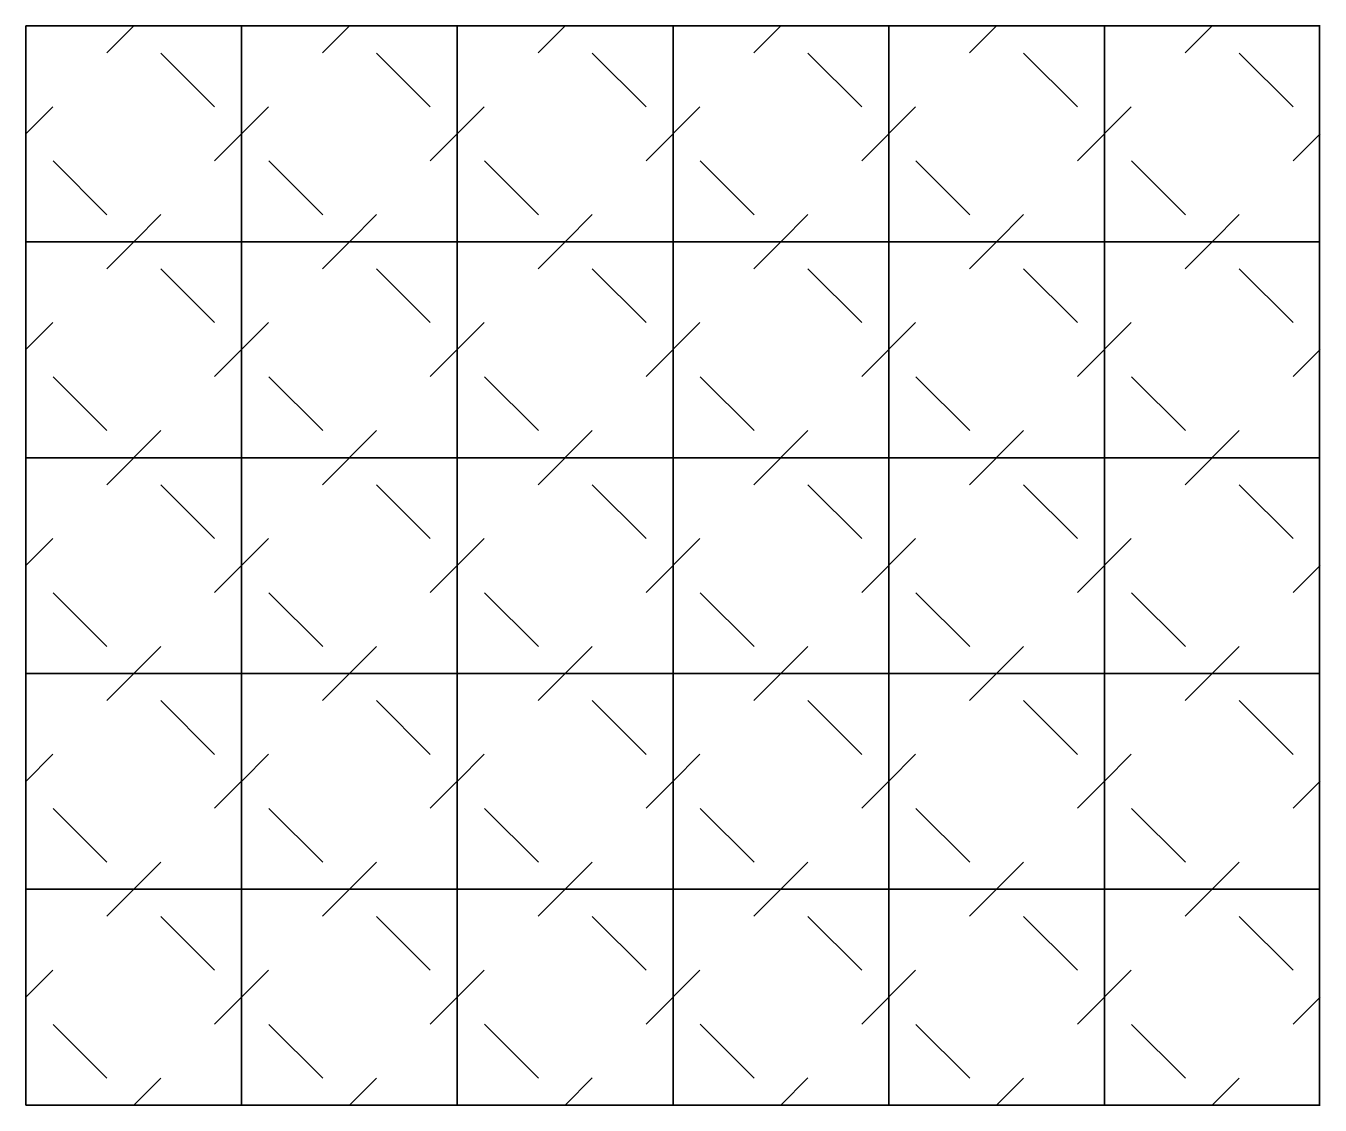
# Model space of a CAD drawing. Header units: inches. Extents: x -1 to 479, y -400 to 0.
import ezdxf

# ---------------------------------------------------------------- set-up
doc = ezdxf.new("R2010")
doc.units = ezdxf.units.IN
doc.header["$MEASUREMENT"] = 0
doc.layers.add('Rects', color=7, linetype='Continuous')

# ---------------------------------------------------------------- blocks, each defined once
blk = doc.blocks.new('block 2')
at = {"layer": 'Rects', "color": 250, "lineweight": 35, "true_color": 0x231815}
for points in [[(-0.5, -80.4), (-0.5, -0.4), (79.5, -0.4)], [(29.49, -10.42), (39.5, -0.4)], [(49.49, -10.46), (69.47, -30.4)], [(-0.51, -40.4), (9.5, -30.38)], [(69.47, -50.4), (79.49, -40.38)], [(9.57, -50.47), (29.56, -70.41)], [(39.47, -80.38), (49.49, -70.36)]]:
    blk.add_lwpolyline(points, dxfattribs=at)
blk = doc.blocks.new('block 3')
at = {"layer": 'Rects', "color": 250, "lineweight": 35, "true_color": 0x231815}
for points in [[(-0.5, -160.39), (-0.5, -80.39), (79.5, -80.39)], [(29.49, -90.41), (39.5, -80.39)], [(49.49, -90.44), (69.47, -110.38)], [(-0.51, -120.39), (9.5, -110.37)], [(69.47, -130.38), (79.49, -120.36)], [(9.57, -130.45), (29.56, -150.39)], [(39.47, -160.36), (49.49, -150.34)]]:
    blk.add_lwpolyline(points, dxfattribs=at)
blk = doc.blocks.new('block 4')
at = {"layer": 'Rects', "color": 250, "lineweight": 35, "true_color": 0x231815}
for points in [[(-0.5, -240.45), (-0.5, -160.45), (79.5, -160.45)], [(29.49, -170.47), (39.5, -160.45)], [(49.49, -170.51), (69.47, -190.44)], [(-0.51, -200.45), (9.5, -190.43)], [(69.47, -210.44), (79.49, -200.43)], [(9.57, -210.52), (29.56, -230.45)], [(39.47, -240.43), (49.49, -230.41)]]:
    blk.add_lwpolyline(points, dxfattribs=at)
blk = doc.blocks.new('block 5')
at = {"layer": 'Rects', "color": 250, "lineweight": 35, "true_color": 0x231815}
for points in [[(-0.5, -320.4), (-0.5, -240.4), (79.5, -240.4)], [(29.49, -250.42), (39.5, -240.4)], [(49.49, -250.46), (69.47, -270.39)], [(-0.51, -280.4), (9.5, -270.38)], [(69.47, -290.39), (79.49, -280.38)], [(9.57, -290.47), (29.56, -310.4)], [(39.47, -320.38), (49.49, -310.36)]]:
    blk.add_lwpolyline(points, dxfattribs=at)
blk = doc.blocks.new('block 6')
at = {"layer": 'Rects', "color": 250, "lineweight": 35, "true_color": 0x231815}
for points in [[(79.5, -400.4), (-0.5, -400.4), (-0.5, -320.4), (79.5, -320.4)], [(29.49, -330.42), (39.5, -320.4)], [(49.49, -330.46), (69.47, -350.39)], [(-0.51, -360.4), (9.5, -350.38)], [(69.47, -370.39), (79.49, -360.38)], [(9.57, -370.47), (29.56, -390.4)], [(39.47, -400.38), (49.49, -390.36)]]:
    blk.add_lwpolyline(points, dxfattribs=at)
blk = doc.blocks.new('block 7')
at = {"layer": 'Rects', "color": 250, "lineweight": 35, "true_color": 0x231815}
for points in [[(79.48, -80.4), (79.48, -0.4), (159.48, -0.4)], [(109.46, -10.42), (119.48, -0.4)], [(129.46, -10.46), (149.45, -30.4)], [(79.46, -40.4), (89.48, -30.38)], [(149.44, -50.4), (159.46, -40.38)], [(89.55, -50.47), (109.54, -70.41)], [(119.44, -80.38), (129.46, -70.36)]]:
    blk.add_lwpolyline(points, dxfattribs=at)
blk = doc.blocks.new('block 8')
at = {"layer": 'Rects', "color": 250, "lineweight": 35, "true_color": 0x231815}
for points in [[(79.48, -160.39), (79.48, -80.39), (159.48, -80.39)], [(109.46, -90.41), (119.48, -80.39)], [(129.46, -90.44), (149.45, -110.38)], [(79.46, -120.39), (89.48, -110.37)], [(149.44, -130.38), (159.46, -120.36)], [(89.55, -130.45), (109.54, -150.39)], [(119.44, -160.36), (129.46, -150.34)]]:
    blk.add_lwpolyline(points, dxfattribs=at)
blk = doc.blocks.new('block 9')
at = {"layer": 'Rects', "color": 250, "lineweight": 35, "true_color": 0x231815}
for points in [[(79.48, -240.45), (79.48, -160.45), (159.48, -160.45)], [(109.46, -170.47), (119.48, -160.45)], [(129.46, -170.51), (149.45, -190.44)], [(79.46, -200.45), (89.48, -190.43)], [(149.44, -210.44), (159.46, -200.43)], [(89.55, -210.52), (109.54, -230.45)], [(119.44, -240.43), (129.46, -230.41)]]:
    blk.add_lwpolyline(points, dxfattribs=at)
blk = doc.blocks.new('block 10')
at = {"layer": 'Rects', "color": 250, "lineweight": 35, "true_color": 0x231815}
for points in [[(79.48, -320.4), (79.48, -240.4), (159.48, -240.4)], [(109.46, -250.42), (119.48, -240.4)], [(129.46, -250.46), (149.45, -270.39)], [(79.46, -280.4), (89.48, -270.38)], [(149.44, -290.39), (159.46, -280.38)], [(89.55, -290.47), (109.54, -310.4)], [(119.44, -320.38), (129.46, -310.36)]]:
    blk.add_lwpolyline(points, dxfattribs=at)
blk = doc.blocks.new('block 11')
at = {"layer": 'Rects', "color": 250, "lineweight": 35, "true_color": 0x231815}
for points in [[(159.48, -400.4), (79.48, -400.4), (79.48, -320.4), (159.48, -320.4)], [(109.46, -330.42), (119.48, -320.4)], [(129.46, -330.46), (149.45, -350.39)], [(79.46, -360.4), (89.48, -350.38)], [(149.44, -370.39), (159.46, -360.38)], [(89.55, -370.47), (109.54, -390.4)], [(119.44, -400.38), (129.46, -390.36)]]:
    blk.add_lwpolyline(points, dxfattribs=at)
blk = doc.blocks.new('block 12')
at = {"layer": 'Rects', "color": 250, "lineweight": 35, "true_color": 0x231815}
for points in [[(159.46, -80.4), (159.46, -0.4), (239.46, -0.4)], [(189.44, -10.42), (199.46, -0.4)], [(209.44, -10.46), (229.43, -30.39)], [(159.44, -40.4), (169.46, -30.38)], [(229.43, -50.39), (239.45, -40.38)], [(169.53, -50.47), (189.52, -70.4)], [(199.43, -80.38), (209.45, -70.36)]]:
    blk.add_lwpolyline(points, dxfattribs=at)
blk = doc.blocks.new('block 13')
at = {"layer": 'Rects', "color": 250, "lineweight": 35, "true_color": 0x231815}
for points in [[(159.46, -160.38), (159.46, -80.38), (239.46, -80.38)], [(189.44, -90.4), (199.46, -80.38)], [(209.44, -90.44), (229.43, -110.38)], [(159.44, -120.38), (169.46, -110.36)], [(229.43, -130.38), (239.45, -120.36)], [(169.53, -130.45), (189.52, -150.39)], [(199.43, -160.36), (209.45, -150.34)]]:
    blk.add_lwpolyline(points, dxfattribs=at)
blk = doc.blocks.new('block 14')
at = {"layer": 'Rects', "color": 250, "lineweight": 35, "true_color": 0x231815}
for points in [[(159.46, -240.45), (159.46, -160.45), (239.46, -160.45)], [(189.44, -170.47), (199.46, -160.45)], [(209.44, -170.5), (229.43, -190.44)], [(159.44, -200.45), (169.46, -190.43)], [(229.43, -210.44), (239.45, -200.42)], [(169.53, -210.51), (189.52, -230.45)], [(199.43, -240.42), (209.45, -230.4)]]:
    blk.add_lwpolyline(points, dxfattribs=at)
blk = doc.blocks.new('block 15')
at = {"layer": 'Rects', "color": 250, "lineweight": 35, "true_color": 0x231815}
for points in [[(159.46, -320.4), (159.46, -240.4), (239.46, -240.4)], [(189.44, -250.42), (199.46, -240.4)], [(209.44, -250.45), (229.43, -270.39)], [(159.44, -280.4), (169.46, -270.38)], [(229.43, -290.39), (239.45, -280.37)], [(169.53, -290.46), (189.52, -310.4)], [(199.43, -320.37), (209.45, -310.35)]]:
    blk.add_lwpolyline(points, dxfattribs=at)
blk = doc.blocks.new('block 16')
at = {"layer": 'Rects', "color": 250, "lineweight": 35, "true_color": 0x231815}
for points in [[(239.46, -400.4), (159.46, -400.4), (159.46, -320.4), (239.46, -320.4)], [(189.44, -330.42), (199.46, -320.4)], [(209.44, -330.45), (229.43, -350.39)], [(159.44, -360.4), (169.46, -350.38)], [(229.43, -370.39), (239.45, -360.37)], [(169.53, -370.46), (189.52, -390.4)], [(199.43, -400.37), (209.45, -390.35)]]:
    blk.add_lwpolyline(points, dxfattribs=at)
blk = doc.blocks.new('block 17')
at = {"layer": 'Rects', "color": 250, "lineweight": 35, "true_color": 0x231815}
for points in [[(239.44, -80.4), (239.44, -0.4), (319.44, -0.4)], [(269.42, -10.42), (279.44, -0.4)], [(289.42, -10.46), (309.4, -30.39)], [(239.42, -40.4), (249.44, -30.38)], [(309.4, -50.39), (319.42, -40.38)], [(249.51, -50.47), (269.49, -70.4)], [(279.4, -80.38), (289.42, -70.36)]]:
    blk.add_lwpolyline(points, dxfattribs=at)
blk = doc.blocks.new('block 18')
at = {"layer": 'Rects', "color": 250, "lineweight": 35, "true_color": 0x231815}
for points in [[(239.44, -160.38), (239.44, -80.38), (319.44, -80.38)], [(269.42, -90.4), (279.44, -80.38)], [(289.42, -90.44), (309.4, -110.38)], [(239.42, -120.38), (249.44, -110.36)], [(309.4, -130.38), (319.42, -120.36)], [(249.51, -130.45), (269.49, -150.39)], [(279.4, -160.36), (289.42, -150.34)]]:
    blk.add_lwpolyline(points, dxfattribs=at)
blk = doc.blocks.new('block 19')
at = {"layer": 'Rects', "color": 250, "lineweight": 35, "true_color": 0x231815}
for points in [[(239.44, -240.45), (239.44, -160.45), (319.44, -160.45)], [(269.42, -170.47), (279.44, -160.45)], [(289.42, -170.5), (309.4, -190.44)], [(239.42, -200.45), (249.44, -190.43)], [(309.4, -210.44), (319.42, -200.42)], [(249.51, -210.51), (269.49, -230.45)], [(279.4, -240.42), (289.42, -230.4)]]:
    blk.add_lwpolyline(points, dxfattribs=at)
blk = doc.blocks.new('block 20')
at = {"layer": 'Rects', "color": 250, "lineweight": 35, "true_color": 0x231815}
for points in [[(239.44, -320.4), (239.44, -240.4), (319.44, -240.4)], [(269.42, -250.42), (279.44, -240.4)], [(289.42, -250.45), (309.4, -270.39)], [(239.42, -280.4), (249.44, -270.38)], [(309.4, -290.39), (319.42, -280.37)], [(249.51, -290.46), (269.49, -310.4)], [(279.4, -320.37), (289.42, -310.35)]]:
    blk.add_lwpolyline(points, dxfattribs=at)
blk = doc.blocks.new('block 21')
at = {"layer": 'Rects', "color": 250, "lineweight": 35, "true_color": 0x231815}
for points in [[(319.44, -400.4), (239.44, -400.4), (239.44, -320.4), (319.44, -320.4)], [(269.42, -330.42), (279.44, -320.4)], [(289.42, -330.45), (309.4, -350.39)], [(239.42, -360.4), (249.44, -350.38)], [(309.4, -370.39), (319.42, -360.37)], [(249.51, -370.46), (269.49, -390.4)], [(279.4, -400.37), (289.42, -390.35)]]:
    blk.add_lwpolyline(points, dxfattribs=at)
blk = doc.blocks.new('block 22')
at = {"layer": 'Rects', "color": 250, "lineweight": 35, "true_color": 0x231815}
for points in [[(319.41, -80.4), (319.41, -0.4), (399.41, -0.4)], [(349.39, -10.42), (359.41, -0.4)], [(369.39, -10.46), (389.38, -30.4)], [(319.39, -40.4), (329.41, -30.38)], [(389.38, -50.4), (399.4, -40.38)], [(329.48, -50.47), (349.47, -70.41)], [(359.38, -80.38), (369.4, -70.36)]]:
    blk.add_lwpolyline(points, dxfattribs=at)
blk = doc.blocks.new('block 23')
at = {"layer": 'Rects', "color": 250, "lineweight": 35, "true_color": 0x231815}
for points in [[(319.41, -160.39), (319.41, -80.39), (399.41, -80.39)], [(349.39, -90.4), (359.41, -80.39)], [(369.39, -90.44), (389.38, -110.38)], [(319.39, -120.39), (329.41, -110.37)], [(389.38, -130.38), (399.4, -120.36)], [(329.48, -130.45), (349.47, -150.39)], [(359.38, -160.36), (369.4, -150.34)]]:
    blk.add_lwpolyline(points, dxfattribs=at)
blk = doc.blocks.new('block 24')
at = {"layer": 'Rects', "color": 250, "lineweight": 35, "true_color": 0x231815}
for points in [[(319.41, -240.45), (319.41, -160.45), (399.41, -160.45)], [(349.39, -170.47), (359.41, -160.45)], [(369.39, -170.51), (389.38, -190.44)], [(319.39, -200.45), (329.41, -190.43)], [(389.38, -210.44), (399.4, -200.42)], [(329.48, -210.52), (349.47, -230.45)], [(359.38, -240.42), (369.4, -230.41)]]:
    blk.add_lwpolyline(points, dxfattribs=at)
blk = doc.blocks.new('block 25')
at = {"layer": 'Rects', "color": 250, "lineweight": 35, "true_color": 0x231815}
for points in [[(319.41, -320.4), (319.41, -240.4), (399.41, -240.4)], [(349.39, -250.42), (359.41, -240.4)], [(369.39, -250.46), (389.38, -270.39)], [(319.39, -280.4), (329.41, -270.38)], [(389.38, -290.39), (399.4, -280.37)], [(329.48, -290.47), (349.47, -310.4)], [(359.38, -320.37), (369.4, -310.36)]]:
    blk.add_lwpolyline(points, dxfattribs=at)
blk = doc.blocks.new('block 26')
at = {"layer": 'Rects', "color": 250, "lineweight": 35, "true_color": 0x231815}
for points in [[(399.41, -400.4), (319.41, -400.4), (319.41, -320.4), (399.41, -320.4)], [(349.39, -330.42), (359.41, -320.4)], [(369.39, -330.46), (389.38, -350.39)], [(319.39, -360.4), (329.41, -350.38)], [(389.38, -370.39), (399.4, -360.37)], [(329.48, -370.47), (349.47, -390.4)], [(359.38, -400.37), (369.4, -390.36)]]:
    blk.add_lwpolyline(points, dxfattribs=at)
blk = doc.blocks.new('block 27')
at = {"layer": 'Rects', "color": 250, "lineweight": 35, "true_color": 0x231815}
for points in [[(399.39, -80.4), (399.39, -0.4), (479.39, -0.4)], [(429.37, -10.42), (439.39, -0.4)], [(449.37, -10.46), (469.36, -30.4)], [(399.37, -40.4), (409.39, -30.38)], [(469.36, -50.4), (479.38, -40.38)], [(409.46, -50.47), (429.45, -70.41)], [(439.36, -80.38), (449.38, -70.36)]]:
    blk.add_lwpolyline(points, dxfattribs=at)
blk = doc.blocks.new('block 28')
at = {"layer": 'Rects', "color": 250, "lineweight": 35, "true_color": 0x231815}
for points in [[(399.39, -160.39), (399.39, -80.39), (479.39, -80.39)], [(429.37, -90.4), (439.39, -80.39)], [(449.37, -90.44), (469.36, -110.38)], [(399.37, -120.39), (409.39, -110.37)], [(469.36, -130.38), (479.38, -120.36)], [(409.46, -130.45), (429.45, -150.39)], [(439.36, -160.36), (449.38, -150.34)]]:
    blk.add_lwpolyline(points, dxfattribs=at)
blk = doc.blocks.new('block 29')
at = {"layer": 'Rects', "color": 250, "lineweight": 35, "true_color": 0x231815}
for points in [[(399.39, -240.45), (399.39, -160.45), (479.39, -160.45)], [(429.37, -170.47), (439.39, -160.45)], [(449.37, -170.51), (469.36, -190.44)], [(399.37, -200.45), (409.39, -190.43)], [(469.36, -210.44), (479.38, -200.42)], [(409.46, -210.52), (429.45, -230.45)], [(439.36, -240.42), (449.38, -230.41)]]:
    blk.add_lwpolyline(points, dxfattribs=at)
blk = doc.blocks.new('block 30')
at = {"layer": 'Rects', "color": 250, "lineweight": 35, "true_color": 0x231815}
for points in [[(399.39, -320.4), (399.39, -240.4), (479.39, -240.4)], [(429.37, -250.42), (439.39, -240.4)], [(449.37, -250.46), (469.36, -270.39)], [(399.37, -280.4), (409.39, -270.38)], [(469.36, -290.39), (479.38, -280.37)], [(409.46, -290.47), (429.45, -310.4)], [(439.36, -320.37), (449.38, -310.36)]]:
    blk.add_lwpolyline(points, dxfattribs=at)
blk = doc.blocks.new('block 31')
at = {"layer": 'Rects', "color": 250, "lineweight": 35, "true_color": 0x231815}
for points in [[(479.39, -400.4), (399.39, -400.4), (399.39, -320.4), (479.39, -320.4)], [(429.37, -330.42), (439.39, -320.4)], [(449.37, -330.46), (469.36, -350.39)], [(399.37, -360.4), (409.39, -350.38)], [(469.36, -370.39), (479.38, -360.37)], [(409.46, -370.47), (429.45, -390.4)], [(439.36, -400.37), (449.38, -390.36)]]:
    blk.add_lwpolyline(points, dxfattribs=at)

msp = doc.modelspace()

# ---------------------------------------------------------------- linework, layer by layer
at = {"layer": 'Rects', "color": 250, "lineweight": 35, "true_color": 0x231815}
msp.add_lwpolyline([(479.21, -0.57), (479.21, -400.23)], dxfattribs=at)

# ---------------------------------------------------------------- block references
at = {"layer": 'Rects'}
for name in ['block 2', 'block 7', 'block 12', 'block 17', 'block 22', 'block 27', 'block 3', 'block 8', 'block 13', 'block 18', 'block 23', 'block 28', 'block 4', 'block 9', 'block 14', 'block 19', 'block 24', 'block 29', 'block 5', 'block 10', 'block 15', 'block 20', 'block 25', 'block 30', 'block 6', 'block 11', 'block 16', 'block 21', 'block 26', 'block 31']:
    msp.add_blockref(name, (0, 0), dxfattribs=at)

doc.saveas('drawing.dxf')
